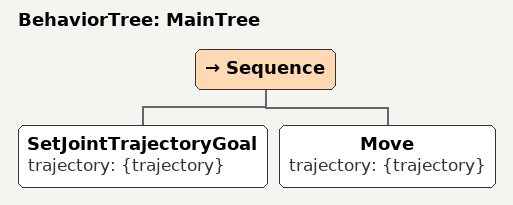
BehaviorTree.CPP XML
<?xml version="1.0" encoding="UTF-8"?>
<root BTCPP_format="4" main_tree_to_execute="MainTree">
  <BehaviorTree ID="MainTree">
    <Sequence>
      <SetJointTrajectoryGoal trajectory="{trajectory}"/>
      <Move trajectory="{trajectory}"/>
    </Sequence>
  </BehaviorTree>
</root>
